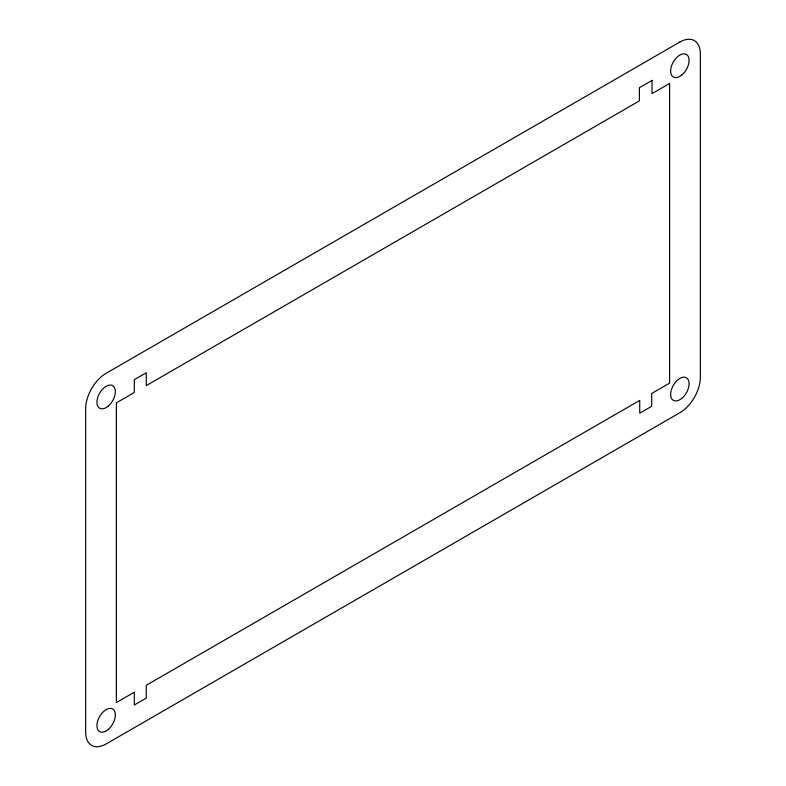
<?xml version="1.0" encoding="UTF-8"?>
<svg xmlns="http://www.w3.org/2000/svg" width="786" height="786" viewBox="0 0 786 786"><rect width="100%" height="100%" fill="white"/><g stroke="black" fill="none" stroke-linecap="round" stroke-linejoin="round"><path stroke-width="1.18" d="M679.861 42.041L106.139 373.281A28.974 16.732 -60 0 0 85.645 408.769L85.645 732.13A28.974 16.732 -60 0 0 106.139 743.959L679.861 412.719A28.974 16.732 -60 0 0 700.355 377.231L700.355 53.87A28.974 16.732 -60 0 0 679.861 42.041M652.026 80.398L639.391 87.688L639.391 100.903L146.265 385.602L146.265 372.79L134.308 379.687L134.308 392.509L116.387 402.854L116.387 702.546L134.308 692.201L134.308 705.013L146.265 698.115L146.265 685.294L639.735 400.398L639.735 413.21L651.692 406.313L651.692 393.491L669.613 383.146L669.613 83.454L652.026 93.603L652.026 80.398M681.659 75.112A13.038 7.526 -60 0 0 686.797 54.686A13.038 7.526 -60 0 0 671.126 67.321A13.038 7.526 -60 0 0 681.659 75.112M681.659 398.463A13.038 7.526 -60 0 0 686.797 378.037A13.038 7.526 -60 0 0 671.126 390.681A13.038 7.526 -60 0 0 681.659 398.463M108.252 729.437A13.038 7.526 -60 0 0 112.85 709.119A13.038 7.526 -60 0 0 97.307 722.324A13.038 7.526 -60 0 0 108.252 729.437M108.193 406.136A13.038 7.526 -60 0 0 112.899 385.798A13.038 7.526 -60 0 0 97.326 398.895A13.038 7.526 -60 0 0 108.193 406.136"/></g></svg>
